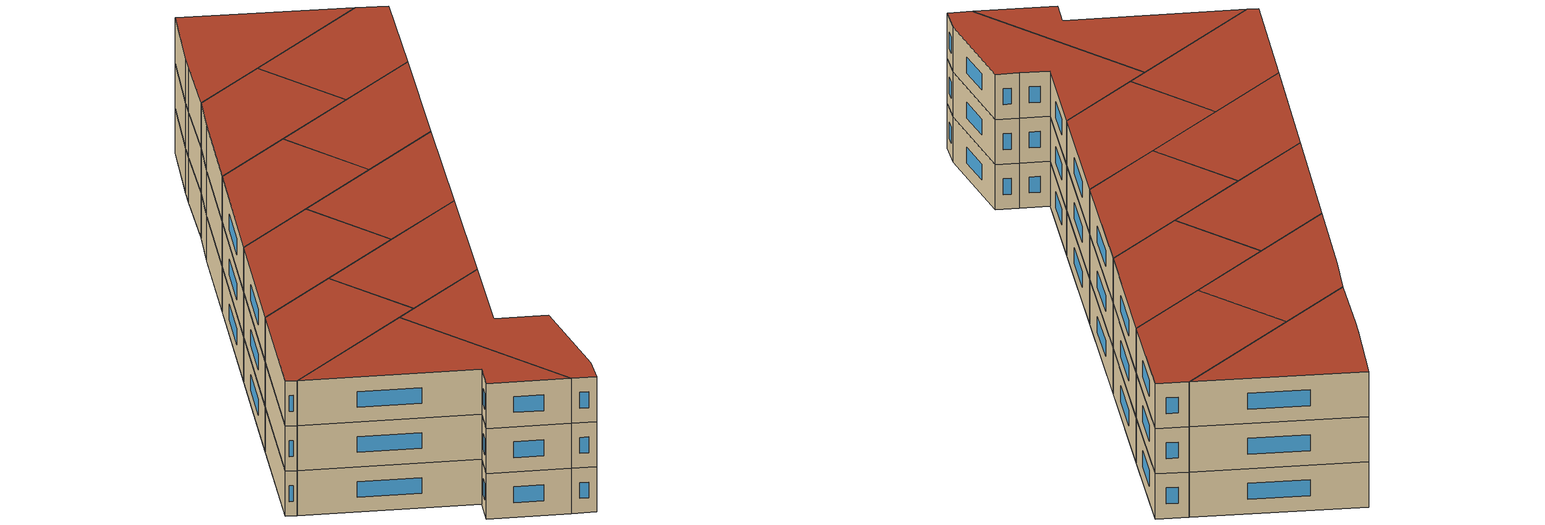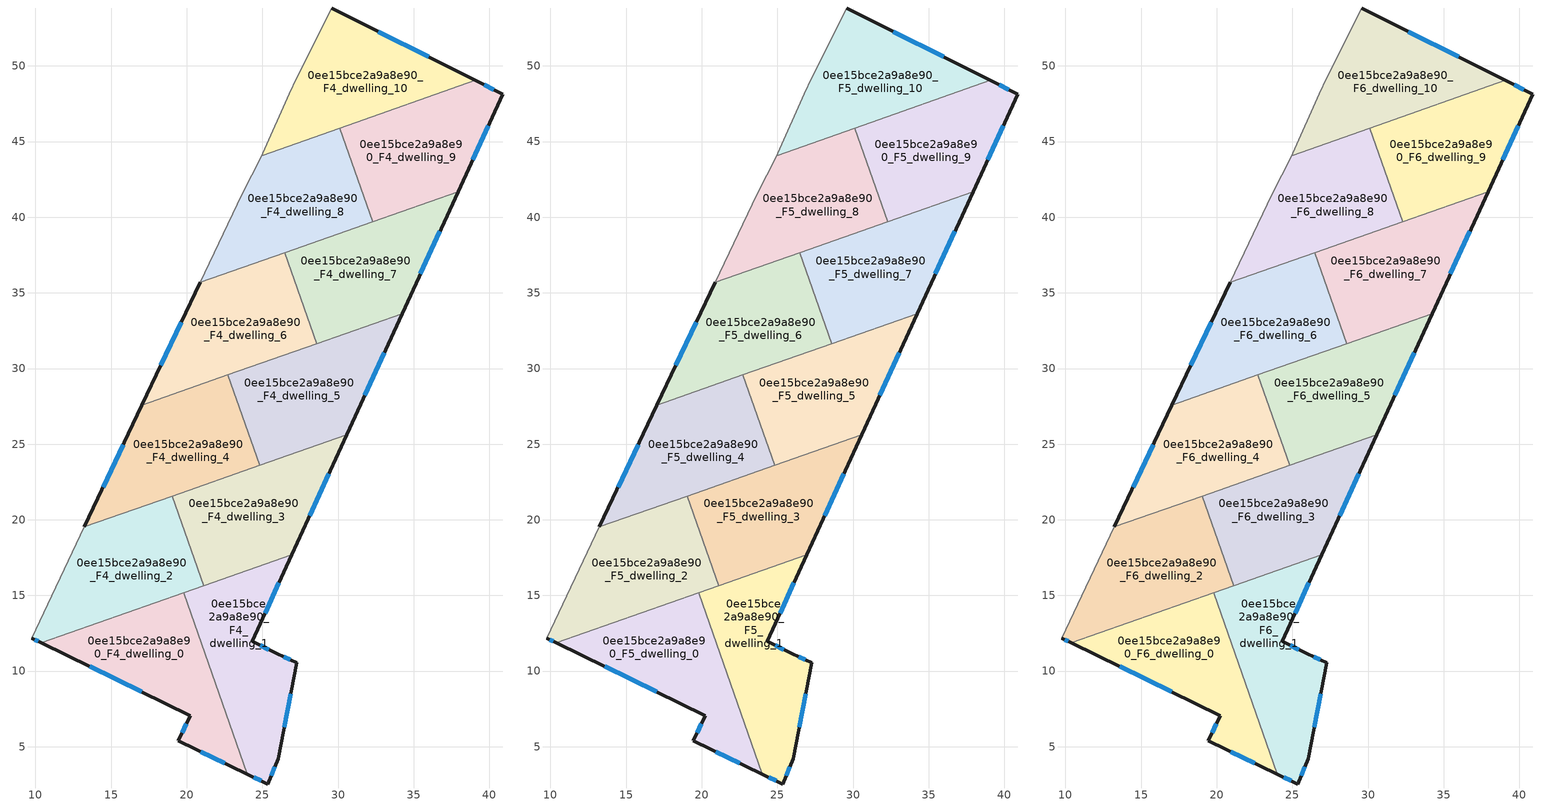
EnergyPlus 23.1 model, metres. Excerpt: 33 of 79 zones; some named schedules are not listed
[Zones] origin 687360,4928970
0ee15bce2a9a8e90_F4_dwelling_0
 floor to 0ee15bce2a9a8e90_F3_dwelling_0 (EU_floor_Construction): 19.79,15.17 24,3.19 19.43,5.39 20.22,7.06 10.4,11.87 z12
 wall outside (EU_wall_Construction): 10.4,11.87 20.22,7.06 19.43,5.39 24,3.19 z12:15
 wall to 0ee15bce2a9a8e90_F4_dwelling_1 (EU_wall_Construction): 24,3.19 19.79,15.17 z12:15
 wall to 0ee15bce2a9a8e90_F4_dwelling_2 (EU_wall_Construction): 19.79,15.17 10.4,11.87 z12:15
 window (EU_Window_Construction): 13.59,10.3 17.03,8.62 / 20.92,4.67 22.52,3.9 / 19.97,6.52 19.69,5.93 z12.98:14.02
0ee15bce2a9a8e90_F4_dwelling_1
 floor to 0ee15bce2a9a8e90_F3_dwelling_1 (EU_floor_Construction): 26.94,17.69 24.32,11.96 25.97,11.15 27.28,10.56 26.04,4.2 25.36,2.53 24,3.19 19.79,15.17 z12
 wall outside (EU_wall_Construction): 24,3.19 25.36,2.53 26.04,4.2 27.28,10.56 25.97,11.15 24.32,11.96 26.94,17.69 z12:15
 wall to 0ee15bce2a9a8e90_F4_dwelling_3 (EU_wall_Construction): 26.94,17.69 21.11,15.64 z12:15
 wall to 0ee15bce2a9a8e90_F4_dwelling_2 (EU_wall_Construction): 21.11,15.64 19.79,15.17 z12:15
 window (EU_Window_Construction): 25.58,3.08 25.82,3.66 / 24.44,2.98 24.92,2.75 / 25.17,13.82 26.09,15.82 / 25.43,11.42 24.86,11.7 / 26.85,10.75 26.4,10.96 / 26.44,6.27 26.88,8.49 z12.98:14.02
0ee15bce2a9a8e90_F4_dwelling_10
 floor to 0ee15bce2a9a8e90_F3_dwelling_10 (EU_floor_Construction): 39.08,49.05 24.95,44.08 25.02,44.22 26.78,48.15 27.28,49.22 29.57,53.83 z12
 wall outside (EU_wall_Construction): 39.08,49.05 29.57,53.83 z12:15
 wall adiabatic (EU_wall_Construction): 29.57,53.83 27.28,49.22 26.78,48.15 25.02,44.22 24.95,44.08 z12:15
 wall to 0ee15bce2a9a8e90_F4_dwelling_9 (EU_wall_Construction): 30.12,45.9 39.08,49.05 z12:15
 wall to 0ee15bce2a9a8e90_F4_dwelling_8 (EU_wall_Construction): 24.95,44.08 30.12,45.9 z12:15
 window (EU_Window_Construction): 35.99,50.6 32.67,52.28 z12.98:14.02
0ee15bce2a9a8e90_F4_dwelling_2
 floor to 0ee15bce2a9a8e90_F3_dwelling_2 (EU_floor_Construction): 19.03,21.57 21.11,15.64 10.4,11.87 9.75,12.18 13.23,19.53 z12
 wall outside (EU_wall_Construction): 9.75,12.18 10.4,11.87 z12:15
 wall adiabatic (EU_wall_Construction): 13.23,19.53 9.75,12.18 z12:15
 wall to 0ee15bce2a9a8e90_F4_dwelling_3 (EU_wall_Construction): 21.11,15.64 19.03,21.57 z12:15
 wall to 0ee15bce2a9a8e90_F4_dwelling_4 (EU_wall_Construction): 19.03,21.57 13.23,19.53 z12:15
 window (EU_Window_Construction): 9.96,12.08 10.19,11.97 z12.98:14.02
0ee15bce2a9a8e90_F4_dwelling_3
 floor to 0ee15bce2a9a8e90_F3_dwelling_3 (EU_floor_Construction): 30.58,25.63 26.94,17.69 21.11,15.64 19.03,21.57 z12
 wall outside (EU_wall_Construction): 26.94,17.69 30.58,25.63 z12:15
 wall to 0ee15bce2a9a8e90_F4_dwelling_5 (EU_wall_Construction): 30.58,25.63 24.82,23.61 z12:15
 wall to 0ee15bce2a9a8e90_F4_dwelling_4 (EU_wall_Construction): 24.82,23.61 19.03,21.57 z12:15
 window (EU_Window_Construction): 28.13,20.27 29.4,23.05 z12.98:14.02
0ee15bce2a9a8e90_F4_dwelling_4
 floor to 0ee15bce2a9a8e90_F3_dwelling_4 (EU_floor_Construction): 22.72,29.58 24.82,23.61 13.23,19.53 17.04,27.58 z12
 wall outside (EU_wall_Construction): 17.04,27.58 13.23,19.53 z12:15
 wall to 0ee15bce2a9a8e90_F4_dwelling_5 (EU_wall_Construction): 24.82,23.61 22.72,29.58 z12:15
 wall to 0ee15bce2a9a8e90_F4_dwelling_6 (EU_wall_Construction): 22.72,29.58 17.04,27.58 z12:15
 window (EU_Window_Construction): 15.8,24.96 14.47,22.15 z12.98:14.02
0ee15bce2a9a8e90_F4_dwelling_5
 floor to 0ee15bce2a9a8e90_F3_dwelling_5 (EU_floor_Construction): 34.24,33.63 30.58,25.63 24.82,23.61 22.72,29.58 z12
 wall outside (EU_wall_Construction): 30.58,25.63 34.24,33.63 z12:15
 wall to 0ee15bce2a9a8e90_F4_dwelling_7 (EU_wall_Construction): 34.24,33.63 28.58,31.64 z12:15
 wall to 0ee15bce2a9a8e90_F4_dwelling_6 (EU_wall_Construction): 28.58,31.64 22.72,29.58 z12:15
 window (EU_Window_Construction): 31.77,28.23 33.05,31.03 z12.98:14.02
0ee15bce2a9a8e90_F4_dwelling_6
 floor to 0ee15bce2a9a8e90_F3_dwelling_6 (EU_floor_Construction): 26.47,37.66 28.58,31.64 17.04,27.58 20.88,35.7 z12
 wall outside (EU_wall_Construction): 20.88,35.7 17.04,27.58 z12:15
 wall to 0ee15bce2a9a8e90_F4_dwelling_7 (EU_wall_Construction): 28.58,31.64 26.47,37.66 z12:15
 wall to 0ee15bce2a9a8e90_F4_dwelling_8 (EU_wall_Construction): 26.47,37.66 20.88,35.7 z12:15
 window (EU_Window_Construction): 19.63,33.06 18.29,30.22 z12.98:14.02
0ee15bce2a9a8e90_F4_dwelling_7
 floor to 0ee15bce2a9a8e90_F3_dwelling_7 (EU_floor_Construction): 37.94,41.69 34.24,33.63 28.58,31.64 26.47,37.66 z12
 wall outside (EU_wall_Construction): 34.24,33.63 37.94,41.69 z12:15
 wall to 0ee15bce2a9a8e90_F4_dwelling_9 (EU_wall_Construction): 37.94,41.69 32.29,39.71 z12:15
 wall to 0ee15bce2a9a8e90_F4_dwelling_8 (EU_wall_Construction): 32.29,39.71 26.47,37.66 z12:15
 window (EU_Window_Construction): 35.45,36.25 36.74,39.07 z12.98:14.02
0ee15bce2a9a8e90_F4_dwelling_8
 floor to 0ee15bce2a9a8e90_F3_dwelling_8 (EU_floor_Construction): 30.12,45.9 32.3,39.71 20.88,35.7 23.62,41.49 24.95,44.08 z12
 wall adiabatic (EU_wall_Construction): 24.95,44.08 23.62,41.49 20.88,35.7 z12:15
 wall to 0ee15bce2a9a8e90_F4_dwelling_9 (EU_wall_Construction): 32.3,39.71 30.12,45.9 z12:15
0ee15bce2a9a8e90_F4_dwelling_9
 floor to 0ee15bce2a9a8e90_F3_dwelling_9 (EU_floor_Construction): 40.89,48.14 37.94,41.69 32.3,39.71 30.12,45.9 39.08,49.05 z12
 wall outside (EU_wall_Construction): 37.94,41.69 40.89,48.14 39.08,49.05 z12:15
 window (EU_Window_Construction): 40.3,48.44 39.67,48.75 / 38.9,43.79 39.93,46.04 z12.98:14.02
0ee15bce2a9a8e90_F5_dwelling_0
 floor to 0ee15bce2a9a8e90_F4_dwelling_0 (EU_floor_Construction): 19.79,15.17 24,3.19 19.43,5.39 20.22,7.06 10.4,11.87 z15
 wall outside (EU_wall_Construction): 10.4,11.87 20.22,7.06 19.43,5.39 24,3.19 z15:18
 wall to 0ee15bce2a9a8e90_F5_dwelling_1 (EU_wall_Construction): 24,3.19 19.79,15.17 z15:18
 wall to 0ee15bce2a9a8e90_F5_dwelling_2 (EU_wall_Construction): 19.79,15.17 10.4,11.87 z15:18
 window (EU_Window_Construction): 13.59,10.3 17.03,8.62 / 20.92,4.67 22.52,3.9 / 19.97,6.52 19.69,5.93 z15.98:17.02
0ee15bce2a9a8e90_F5_dwelling_1
 floor to 0ee15bce2a9a8e90_F4_dwelling_1 (EU_floor_Construction): 26.94,17.69 24.32,11.96 25.97,11.15 27.28,10.56 26.04,4.2 25.36,2.53 24,3.19 19.79,15.17 z15
 wall outside (EU_wall_Construction): 24,3.19 25.36,2.53 26.04,4.2 27.28,10.56 25.97,11.15 24.32,11.96 26.94,17.69 z15:18
 wall to 0ee15bce2a9a8e90_F5_dwelling_3 (EU_wall_Construction): 26.94,17.69 21.11,15.64 z15:18
 wall to 0ee15bce2a9a8e90_F5_dwelling_2 (EU_wall_Construction): 21.11,15.64 19.79,15.17 z15:18
 window (EU_Window_Construction): 25.58,3.08 25.82,3.66 / 24.44,2.98 24.92,2.75 / 25.17,13.82 26.09,15.82 / 25.43,11.42 24.86,11.7 / 26.85,10.75 26.4,10.96 / 26.44,6.27 26.88,8.49 z15.98:17.02
0ee15bce2a9a8e90_F5_dwelling_10
 floor to 0ee15bce2a9a8e90_F4_dwelling_10 (EU_floor_Construction): 39.08,49.05 24.95,44.08 25.02,44.22 26.78,48.15 27.28,49.22 29.57,53.83 z15
 wall outside (EU_wall_Construction): 39.08,49.05 29.57,53.83 z15:18
 wall adiabatic (EU_wall_Construction): 29.57,53.83 27.28,49.22 26.78,48.15 25.02,44.22 24.95,44.08 z15:18
 wall to 0ee15bce2a9a8e90_F5_dwelling_9 (EU_wall_Construction): 30.12,45.9 39.08,49.05 z15:18
 wall to 0ee15bce2a9a8e90_F5_dwelling_8 (EU_wall_Construction): 24.95,44.08 30.12,45.9 z15:18
 window (EU_Window_Construction): 35.99,50.6 32.67,52.28 z15.98:17.02
0ee15bce2a9a8e90_F5_dwelling_2
 floor to 0ee15bce2a9a8e90_F4_dwelling_2 (EU_floor_Construction): 19.03,21.57 21.11,15.64 10.4,11.87 9.75,12.18 13.23,19.53 z15
 wall outside (EU_wall_Construction): 9.75,12.18 10.4,11.87 z15:18
 wall adiabatic (EU_wall_Construction): 13.23,19.53 9.75,12.18 z15:18
 wall to 0ee15bce2a9a8e90_F5_dwelling_3 (EU_wall_Construction): 21.11,15.64 19.03,21.57 z15:18
 wall to 0ee15bce2a9a8e90_F5_dwelling_4 (EU_wall_Construction): 19.03,21.57 13.23,19.53 z15:18
 window (EU_Window_Construction): 9.96,12.08 10.19,11.97 z15.98:17.02
0ee15bce2a9a8e90_F5_dwelling_3
 floor to 0ee15bce2a9a8e90_F4_dwelling_3 (EU_floor_Construction): 30.58,25.63 26.94,17.69 21.11,15.64 19.03,21.57 z15
 wall outside (EU_wall_Construction): 26.94,17.69 30.58,25.63 z15:18
 wall to 0ee15bce2a9a8e90_F5_dwelling_5 (EU_wall_Construction): 30.58,25.63 24.82,23.61 z15:18
 wall to 0ee15bce2a9a8e90_F5_dwelling_4 (EU_wall_Construction): 24.82,23.61 19.03,21.57 z15:18
 window (EU_Window_Construction): 28.13,20.27 29.4,23.05 z15.98:17.02
0ee15bce2a9a8e90_F5_dwelling_4
 floor to 0ee15bce2a9a8e90_F4_dwelling_4 (EU_floor_Construction): 22.72,29.58 24.82,23.61 13.23,19.53 17.04,27.58 z15
 wall outside (EU_wall_Construction): 17.04,27.58 13.23,19.53 z15:18
 wall to 0ee15bce2a9a8e90_F5_dwelling_5 (EU_wall_Construction): 24.82,23.61 22.72,29.58 z15:18
 wall to 0ee15bce2a9a8e90_F5_dwelling_6 (EU_wall_Construction): 22.72,29.58 17.04,27.58 z15:18
 window (EU_Window_Construction): 15.8,24.96 14.47,22.15 z15.98:17.02
0ee15bce2a9a8e90_F5_dwelling_5
 floor to 0ee15bce2a9a8e90_F4_dwelling_5 (EU_floor_Construction): 34.24,33.63 30.58,25.63 24.82,23.61 22.72,29.58 z15
 wall outside (EU_wall_Construction): 30.58,25.63 34.24,33.63 z15:18
 wall to 0ee15bce2a9a8e90_F5_dwelling_7 (EU_wall_Construction): 34.24,33.63 28.58,31.64 z15:18
 wall to 0ee15bce2a9a8e90_F5_dwelling_6 (EU_wall_Construction): 28.58,31.64 22.72,29.58 z15:18
 window (EU_Window_Construction): 31.77,28.23 33.05,31.03 z15.98:17.02
0ee15bce2a9a8e90_F5_dwelling_6
 floor to 0ee15bce2a9a8e90_F4_dwelling_6 (EU_floor_Construction): 26.47,37.66 28.58,31.64 17.04,27.58 20.88,35.7 z15
 wall outside (EU_wall_Construction): 20.88,35.7 17.04,27.58 z15:18
 wall to 0ee15bce2a9a8e90_F5_dwelling_7 (EU_wall_Construction): 28.58,31.64 26.47,37.66 z15:18
 wall to 0ee15bce2a9a8e90_F5_dwelling_8 (EU_wall_Construction): 26.47,37.66 20.88,35.7 z15:18
 window (EU_Window_Construction): 19.63,33.06 18.29,30.22 z15.98:17.02
0ee15bce2a9a8e90_F5_dwelling_7
 floor to 0ee15bce2a9a8e90_F4_dwelling_7 (EU_floor_Construction): 37.94,41.69 34.24,33.63 28.58,31.64 26.47,37.66 z15
 wall outside (EU_wall_Construction): 34.24,33.63 37.94,41.69 z15:18
 wall to 0ee15bce2a9a8e90_F5_dwelling_9 (EU_wall_Construction): 37.94,41.69 32.29,39.71 z15:18
 wall to 0ee15bce2a9a8e90_F5_dwelling_8 (EU_wall_Construction): 32.29,39.71 26.47,37.66 z15:18
 window (EU_Window_Construction): 35.45,36.25 36.74,39.07 z15.98:17.02
0ee15bce2a9a8e90_F5_dwelling_8
 floor to 0ee15bce2a9a8e90_F4_dwelling_8 (EU_floor_Construction): 30.12,45.9 32.3,39.71 20.88,35.7 23.62,41.49 24.95,44.08 z15
 wall adiabatic (EU_wall_Construction): 24.95,44.08 23.62,41.49 20.88,35.7 z15:18
 wall to 0ee15bce2a9a8e90_F5_dwelling_9 (EU_wall_Construction): 32.3,39.71 30.12,45.9 z15:18
0ee15bce2a9a8e90_F5_dwelling_9
 floor to 0ee15bce2a9a8e90_F4_dwelling_9 (EU_floor_Construction): 40.89,48.14 37.94,41.69 32.3,39.71 30.12,45.9 39.08,49.05 z15
 wall outside (EU_wall_Construction): 37.94,41.69 40.89,48.14 39.08,49.05 z15:18
 window (EU_Window_Construction): 40.3,48.44 39.67,48.75 / 38.9,43.79 39.93,46.04 z15.98:17.02
0ee15bce2a9a8e90_F6_dwelling_0
 floor to 0ee15bce2a9a8e90_F5_dwelling_0 (EU_floor_Construction): 19.79,15.17 24,3.19 19.43,5.39 20.22,7.06 10.4,11.87 z18
 wall outside (EU_wall_Construction): 10.4,11.87 20.22,7.06 19.43,5.39 24,3.19 z18:21
 wall to 0ee15bce2a9a8e90_F6_dwelling_1 (EU_wall_Construction): 24,3.19 19.79,15.17 z18:21
 wall to 0ee15bce2a9a8e90_F6_dwelling_2 (EU_wall_Construction): 19.79,15.17 10.4,11.87 z18:21
 window (EU_Window_Construction): 13.59,10.3 17.03,8.62 / 20.92,4.67 22.52,3.9 / 19.97,6.52 19.69,5.93 z18.98:20.02
 roof outside (EU_roof_Construction): 24,3.19 19.79,15.17 10.4,11.87 20.22,7.06 19.43,5.39 z21
0ee15bce2a9a8e90_F6_dwelling_1
 floor to 0ee15bce2a9a8e90_F5_dwelling_1 (EU_floor_Construction): 26.94,17.69 24.32,11.96 25.97,11.15 27.28,10.56 26.04,4.2 25.36,2.53 24,3.19 19.79,15.17 z18
 wall outside (EU_wall_Construction): 24,3.19 25.36,2.53 26.04,4.2 27.28,10.56 25.97,11.15 24.32,11.96 26.94,17.69 z18:21
 wall to 0ee15bce2a9a8e90_F6_dwelling_3 (EU_wall_Construction): 26.94,17.69 21.11,15.64 z18:21
 wall to 0ee15bce2a9a8e90_F6_dwelling_2 (EU_wall_Construction): 21.11,15.64 19.79,15.17 z18:21
 window (EU_Window_Construction): 25.58,3.08 25.82,3.66 / 24.44,2.98 24.92,2.75 / 25.17,13.82 26.09,15.82 / 25.43,11.42 24.86,11.7 / 26.85,10.75 26.4,10.96 / 26.44,6.27 26.88,8.49 z18.98:20.02
 roof outside (EU_roof_Construction): 25.36,2.53 26.04,4.2 27.28,10.56 25.97,11.15 24.32,11.96 26.94,17.69 19.79,15.17 24,3.19 z21
0ee15bce2a9a8e90_F6_dwelling_10
 floor to 0ee15bce2a9a8e90_F5_dwelling_10 (EU_floor_Construction): 39.08,49.05 24.95,44.08 25.02,44.22 26.78,48.15 27.28,49.22 29.57,53.83 z18
 wall outside (EU_wall_Construction): 39.08,49.05 29.57,53.83 z18:21
 wall adiabatic (EU_wall_Construction): 29.57,53.83 27.28,49.22 26.78,48.15 25.02,44.22 24.95,44.08 z18:21
 wall to 0ee15bce2a9a8e90_F6_dwelling_9 (EU_wall_Construction): 30.12,45.9 39.08,49.05 z18:21
 wall to 0ee15bce2a9a8e90_F6_dwelling_8 (EU_wall_Construction): 24.95,44.08 30.12,45.9 z18:21
 window (EU_Window_Construction): 35.99,50.6 32.67,52.28 z18.98:20.02
 roof outside (EU_roof_Construction): 39.08,49.05 29.57,53.83 27.28,49.22 26.78,48.15 25.02,44.22 24.95,44.08 z21
0ee15bce2a9a8e90_F6_dwelling_2
 floor to 0ee15bce2a9a8e90_F5_dwelling_2 (EU_floor_Construction): 19.03,21.57 21.11,15.64 10.4,11.87 9.75,12.18 13.23,19.53 z18
 wall outside (EU_wall_Construction): 9.75,12.18 10.4,11.87 z18:21
 wall adiabatic (EU_wall_Construction): 13.23,19.53 9.75,12.18 z18:21
 wall to 0ee15bce2a9a8e90_F6_dwelling_3 (EU_wall_Construction): 21.11,15.64 19.03,21.57 z18:21
 wall to 0ee15bce2a9a8e90_F6_dwelling_4 (EU_wall_Construction): 19.03,21.57 13.23,19.53 z18:21
 window (EU_Window_Construction): 9.96,12.08 10.19,11.97 z18.98:20.02
 roof outside (EU_roof_Construction): 21.11,15.64 19.03,21.57 13.23,19.53 9.75,12.18 10.4,11.87 z21
0ee15bce2a9a8e90_F6_dwelling_3
 floor to 0ee15bce2a9a8e90_F5_dwelling_3 (EU_floor_Construction): 30.58,25.63 26.94,17.69 21.11,15.64 19.03,21.57 z18
 wall outside (EU_wall_Construction): 26.94,17.69 30.58,25.63 z18:21
 wall to 0ee15bce2a9a8e90_F6_dwelling_5 (EU_wall_Construction): 30.58,25.63 24.82,23.61 z18:21
 wall to 0ee15bce2a9a8e90_F6_dwelling_4 (EU_wall_Construction): 24.82,23.61 19.03,21.57 z18:21
 window (EU_Window_Construction): 28.13,20.27 29.4,23.05 z18.98:20.02
 roof outside (EU_roof_Construction): 26.94,17.69 30.58,25.63 19.03,21.57 21.11,15.64 z21
0ee15bce2a9a8e90_F6_dwelling_4
 floor to 0ee15bce2a9a8e90_F5_dwelling_4 (EU_floor_Construction): 22.72,29.58 24.82,23.61 13.23,19.53 17.04,27.58 z18
 wall outside (EU_wall_Construction): 17.04,27.58 13.23,19.53 z18:21
 wall to 0ee15bce2a9a8e90_F6_dwelling_5 (EU_wall_Construction): 24.82,23.61 22.72,29.58 z18:21
 wall to 0ee15bce2a9a8e90_F6_dwelling_6 (EU_wall_Construction): 22.72,29.58 17.04,27.58 z18:21
 window (EU_Window_Construction): 15.8,24.96 14.47,22.15 z18.98:20.02
 roof outside (EU_roof_Construction): 24.82,23.61 22.72,29.58 17.04,27.58 13.23,19.53 z21
0ee15bce2a9a8e90_F6_dwelling_5
 floor to 0ee15bce2a9a8e90_F5_dwelling_5 (EU_floor_Construction): 34.24,33.63 30.58,25.63 24.82,23.61 22.72,29.58 z18
 wall outside (EU_wall_Construction): 30.58,25.63 34.24,33.63 z18:21
 wall to 0ee15bce2a9a8e90_F6_dwelling_7 (EU_wall_Construction): 34.24,33.63 28.58,31.64 z18:21
 wall to 0ee15bce2a9a8e90_F6_dwelling_6 (EU_wall_Construction): 28.58,31.64 22.72,29.58 z18:21
 window (EU_Window_Construction): 31.77,28.23 33.05,31.03 z18.98:20.02
 roof outside (EU_roof_Construction): 30.58,25.63 34.24,33.63 22.72,29.58 24.82,23.61 z21
0ee15bce2a9a8e90_F6_dwelling_6
 floor to 0ee15bce2a9a8e90_F5_dwelling_6 (EU_floor_Construction): 26.47,37.66 28.58,31.64 17.04,27.58 20.88,35.7 z18
 wall outside (EU_wall_Construction): 20.88,35.7 17.04,27.58 z18:21
 wall to 0ee15bce2a9a8e90_F6_dwelling_7 (EU_wall_Construction): 28.58,31.64 26.47,37.66 z18:21
 wall to 0ee15bce2a9a8e90_F6_dwelling_8 (EU_wall_Construction): 26.47,37.66 20.88,35.7 z18:21
 window (EU_Window_Construction): 19.63,33.06 18.29,30.22 z18.98:20.02
 roof outside (EU_roof_Construction): 28.58,31.64 26.47,37.66 20.88,35.7 17.04,27.58 z21
0ee15bce2a9a8e90_F6_dwelling_7
 floor to 0ee15bce2a9a8e90_F5_dwelling_7 (EU_floor_Construction): 37.94,41.69 34.24,33.63 28.58,31.64 26.47,37.66 z18
 wall outside (EU_wall_Construction): 34.24,33.63 37.94,41.69 z18:21
 wall to 0ee15bce2a9a8e90_F6_dwelling_9 (EU_wall_Construction): 37.94,41.69 32.29,39.71 z18:21
 wall to 0ee15bce2a9a8e90_F6_dwelling_8 (EU_wall_Construction): 32.29,39.71 26.47,37.66 z18:21
 window (EU_Window_Construction): 35.45,36.25 36.74,39.07 z18.98:20.02
 roof outside (EU_roof_Construction): 34.24,33.63 37.94,41.69 26.47,37.66 28.58,31.64 z21
0ee15bce2a9a8e90_F6_dwelling_8
 floor to 0ee15bce2a9a8e90_F5_dwelling_8 (EU_floor_Construction): 30.12,45.9 32.3,39.71 20.88,35.7 23.62,41.49 24.95,44.08 z18
 wall adiabatic (EU_wall_Construction): 24.95,44.08 23.62,41.49 20.88,35.7 z18:21
 wall to 0ee15bce2a9a8e90_F6_dwelling_9 (EU_wall_Construction): 32.3,39.71 30.12,45.9 z18:21
 roof outside (EU_roof_Construction): 32.3,39.71 30.12,45.9 24.95,44.08 23.62,41.49 20.88,35.7 z21
0ee15bce2a9a8e90_F6_dwelling_9
 floor to 0ee15bce2a9a8e90_F5_dwelling_9 (EU_floor_Construction): 40.89,48.14 37.94,41.69 32.3,39.71 30.12,45.9 39.08,49.05 z18
 wall outside (EU_wall_Construction): 37.94,41.69 40.89,48.14 39.08,49.05 z18:21
 window (EU_Window_Construction): 40.3,48.44 39.67,48.75 / 38.9,43.79 39.93,46.04 z18.98:20.02
 roof outside (EU_roof_Construction): 37.94,41.69 40.89,48.14 39.08,49.05 30.12,45.9 32.3,39.71 z21
[Building]
EU S2 Campaign: North Axis=0; Terrain=City; Solar Distribution=FullExterior
[Site:Location]
Bologna: Latitude=44.5; Longitude=11.25; Time Zone=1; Elevation=37
[SizingPeriod:WeatherFileDays]
AnnualSizingPeriod: Begin Month=1; Begin Day of Month=1; End Month=12; End Day of Month=31; Day of Week for Start Day=Monday; Use Weather File Daylight Saving Period=No; Use Weather File Rain and Snow Indicators=No
[MATERIAL]
EU_InternalMass_Material: Roughness=MediumRough; Thickness=0.1; Conductivity=1; Density=1800; Specific Heat=900; Thermal Absorptance=0.9; Solar Absorptance=0.7; Visible Absorptance=0.7
[MATERIAL:NOMASS] Roughness=MediumRough; Thermal Absorptance=0.9; Solar Absorptance=0.7; Visible Absorptance=0.7
Name | Thermal Resistance
EU_wall_NoMass | 0.905828
EU_roof_NoMass | 0.37593
EU_floor_NoMass | 0.67114
[WINDOWMATERIAL:SIMPLEGLAZINGSYSTEM]
EU_Window_SimpleGlazing: UFactor=4.52486; Solar Heat Gain Coefficient=0.85; Visible Transmittance=0.85
[CONSTRUCTION]
EU_wall_Construction: EU_wall_NoMass
EU_roof_Construction: EU_roof_NoMass
EU_floor_Construction: EU_floor_NoMass
EU_Window_Construction: EU_Window_SimpleGlazing
EU_InternalMass_Construction: EU_InternalMass_Material
[ZONE] Type=1; Multiplier=1; Ceiling Height=autocalculate; Floor Area=autocalculate; Part of Total Floor Area=Yes
Name | Volume
0ee15bce2a9a8e90_F4_dwelling_0; 0ee15bce2a9a8e90_F5_dwelling_0; 0ee15bce2a9a8e90_F6_dwelling_0 | 173.888
0ee15bce2a9a8e90_F4_dwelling_1; 0ee15bce2a9a8e90_F5_dwelling_1; 0ee15bce2a9a8e90_F6_dwelling_1; 0ee15bce2a9a8e90_F4_dwelling_8; 0ee15bce2a9a8e90_F5_dwelling_8; 0ee15bce2a9a8e90_F6_dwelling_8 | 173.873
0ee15bce2a9a8e90_F4_dwelling_10; 0ee15bce2a9a8e90_F5_dwelling_10; 0ee15bce2a9a8e90_F6_dwelling_10; 0ee15bce2a9a8e90_F4_dwelling_9; 0ee15bce2a9a8e90_F5_dwelling_9; 0ee15bce2a9a8e90_F6_dwelling_9 | 173.881
0ee15bce2a9a8e90_F4_dwelling_2; 0ee15bce2a9a8e90_F5_dwelling_2; 0ee15bce2a9a8e90_F6_dwelling_2 | 173.87
0ee15bce2a9a8e90_F4_dwelling_3; 0ee15bce2a9a8e90_F5_dwelling_3; 0ee15bce2a9a8e90_F6_dwelling_3 | 173.883
0ee15bce2a9a8e90_F4_dwelling_4; 0ee15bce2a9a8e90_F5_dwelling_4; 0ee15bce2a9a8e90_F6_dwelling_4 | 173.861
0ee15bce2a9a8e90_F4_dwelling_5; 0ee15bce2a9a8e90_F5_dwelling_5; 0ee15bce2a9a8e90_F6_dwelling_5 | 173.886
0ee15bce2a9a8e90_F4_dwelling_6; 0ee15bce2a9a8e90_F5_dwelling_6; 0ee15bce2a9a8e90_F6_dwelling_6 | 173.889
0ee15bce2a9a8e90_F4_dwelling_7; 0ee15bce2a9a8e90_F5_dwelling_7; 0ee15bce2a9a8e90_F6_dwelling_7 | 173.877
[INTERNALMASS] Construction=EU_InternalMass_Construction
Name | Zone or ZoneList | Surface Area
0ee15bce2a9a8e90_F4_dwelling_0_EU_InternalMass | 0ee15bce2a9a8e90_F4_dwelling_0 | 57.9647
0ee15bce2a9a8e90_F4_dwelling_1_EU_InternalMass | 0ee15bce2a9a8e90_F4_dwelling_1 | 57.9564
0ee15bce2a9a8e90_F4_dwelling_2_EU_InternalMass | 0ee15bce2a9a8e90_F4_dwelling_2 | 57.9582
0ee15bce2a9a8e90_F4_dwelling_3_EU_InternalMass | 0ee15bce2a9a8e90_F4_dwelling_3 | 57.9602
0ee15bce2a9a8e90_F4_dwelling_4_EU_InternalMass | 0ee15bce2a9a8e90_F4_dwelling_4 | 57.9534
0ee15bce2a9a8e90_F4_dwelling_5_EU_InternalMass | 0ee15bce2a9a8e90_F4_dwelling_5 | 57.9611
0ee15bce2a9a8e90_F4_dwelling_6_EU_InternalMass | 0ee15bce2a9a8e90_F4_dwelling_6 | 57.9649
0ee15bce2a9a8e90_F4_dwelling_7_EU_InternalMass | 0ee15bce2a9a8e90_F4_dwelling_7 | 57.9585
0ee15bce2a9a8e90_F4_dwelling_8_EU_InternalMass | 0ee15bce2a9a8e90_F4_dwelling_8 | 57.9569
0ee15bce2a9a8e90_F4_dwelling_9_EU_InternalMass | 0ee15bce2a9a8e90_F4_dwelling_9 | 57.96
0ee15bce2a9a8e90_F4_dwelling_10_EU_InternalMass | 0ee15bce2a9a8e90_F4_dwelling_10 | 57.9607
0ee15bce2a9a8e90_F5_dwelling_0_EU_InternalMass | 0ee15bce2a9a8e90_F5_dwelling_0 | 57.9647
0ee15bce2a9a8e90_F5_dwelling_1_EU_InternalMass | 0ee15bce2a9a8e90_F5_dwelling_1 | 57.9564
0ee15bce2a9a8e90_F5_dwelling_2_EU_InternalMass | 0ee15bce2a9a8e90_F5_dwelling_2 | 57.9582
0ee15bce2a9a8e90_F5_dwelling_3_EU_InternalMass | 0ee15bce2a9a8e90_F5_dwelling_3 | 57.9602
0ee15bce2a9a8e90_F5_dwelling_4_EU_InternalMass | 0ee15bce2a9a8e90_F5_dwelling_4 | 57.9534
0ee15bce2a9a8e90_F5_dwelling_5_EU_InternalMass | 0ee15bce2a9a8e90_F5_dwelling_5 | 57.9611
0ee15bce2a9a8e90_F5_dwelling_6_EU_InternalMass | 0ee15bce2a9a8e90_F5_dwelling_6 | 57.9649
0ee15bce2a9a8e90_F5_dwelling_7_EU_InternalMass | 0ee15bce2a9a8e90_F5_dwelling_7 | 57.9585
0ee15bce2a9a8e90_F5_dwelling_8_EU_InternalMass | 0ee15bce2a9a8e90_F5_dwelling_8 | 57.9569
0ee15bce2a9a8e90_F5_dwelling_9_EU_InternalMass | 0ee15bce2a9a8e90_F5_dwelling_9 | 57.96
0ee15bce2a9a8e90_F5_dwelling_10_EU_InternalMass | 0ee15bce2a9a8e90_F5_dwelling_10 | 57.9607
0ee15bce2a9a8e90_F6_dwelling_0_EU_InternalMass | 0ee15bce2a9a8e90_F6_dwelling_0 | 57.9647
0ee15bce2a9a8e90_F6_dwelling_1_EU_InternalMass | 0ee15bce2a9a8e90_F6_dwelling_1 | 57.9564
0ee15bce2a9a8e90_F6_dwelling_2_EU_InternalMass | 0ee15bce2a9a8e90_F6_dwelling_2 | 57.9582
0ee15bce2a9a8e90_F6_dwelling_3_EU_InternalMass | 0ee15bce2a9a8e90_F6_dwelling_3 | 57.9602
0ee15bce2a9a8e90_F6_dwelling_4_EU_InternalMass | 0ee15bce2a9a8e90_F6_dwelling_4 | 57.9534
0ee15bce2a9a8e90_F6_dwelling_5_EU_InternalMass | 0ee15bce2a9a8e90_F6_dwelling_5 | 57.9611
0ee15bce2a9a8e90_F6_dwelling_6_EU_InternalMass | 0ee15bce2a9a8e90_F6_dwelling_6 | 57.9649
0ee15bce2a9a8e90_F6_dwelling_7_EU_InternalMass | 0ee15bce2a9a8e90_F6_dwelling_7 | 57.9585
0ee15bce2a9a8e90_F6_dwelling_8_EU_InternalMass | 0ee15bce2a9a8e90_F6_dwelling_8 | 57.9569
0ee15bce2a9a8e90_F6_dwelling_9_EU_InternalMass | 0ee15bce2a9a8e90_F6_dwelling_9 | 57.96
0ee15bce2a9a8e90_F6_dwelling_10_EU_InternalMass | 0ee15bce2a9a8e90_F6_dwelling_10 | 57.9607
[OTHEREQUIPMENT] Fuel Type=Electricity; Design Level Calculation Method=Watts/Area; Power per Zone Floor Area=1; Fraction Latent=0; Fraction Radiant=0; Fraction Lost=0; Carbon Dioxide Generation Rate=0; EndUse Subcategory=EU_Step8_InternalGains
Name | Zone or ZoneList or Space or SpaceList | Schedule
EU_Step8_InternalGain_0ee15bce2a9a8e90_F4_dwelling_0_f000 | 0ee15bce2a9a8e90_F4_dwelling_0 | EU_Step8_GainSchedule_0ee15bce2a9a8e90_F4_dwelling_0_f000
EU_Step8_InternalGain_0ee15bce2a9a8e90_F4_dwelling_1_f000 | 0ee15bce2a9a8e90_F4_dwelling_1 | EU_Step8_GainSchedule_0ee15bce2a9a8e90_F4_dwelling_1_f000
EU_Step8_InternalGain_0ee15bce2a9a8e90_F4_dwelling_2_f000 | 0ee15bce2a9a8e90_F4_dwelling_2 | EU_Step8_GainSchedule_0ee15bce2a9a8e90_F4_dwelling_2_f000
EU_Step8_InternalGain_0ee15bce2a9a8e90_F4_dwelling_3_f000 | 0ee15bce2a9a8e90_F4_dwelling_3 | EU_Step8_GainSchedule_0ee15bce2a9a8e90_F4_dwelling_3_f000
EU_Step8_InternalGain_0ee15bce2a9a8e90_F4_dwelling_4_f000 | 0ee15bce2a9a8e90_F4_dwelling_4 | EU_Step8_GainSchedule_0ee15bce2a9a8e90_F4_dwelling_4_f000
EU_Step8_InternalGain_0ee15bce2a9a8e90_F4_dwelling_5_f000 | 0ee15bce2a9a8e90_F4_dwelling_5 | EU_Step8_GainSchedule_0ee15bce2a9a8e90_F4_dwelling_5_f000
EU_Step8_InternalGain_0ee15bce2a9a8e90_F4_dwelling_6_f000 | 0ee15bce2a9a8e90_F4_dwelling_6 | EU_Step8_GainSchedule_0ee15bce2a9a8e90_F4_dwelling_6_f000
EU_Step8_InternalGain_0ee15bce2a9a8e90_F4_dwelling_7_f000 | 0ee15bce2a9a8e90_F4_dwelling_7 | EU_Step8_GainSchedule_0ee15bce2a9a8e90_F4_dwelling_7_f000
EU_Step8_InternalGain_0ee15bce2a9a8e90_F4_dwelling_8_f000 | 0ee15bce2a9a8e90_F4_dwelling_8 | EU_Step8_GainSchedule_0ee15bce2a9a8e90_F4_dwelling_8_f000
EU_Step8_InternalGain_0ee15bce2a9a8e90_F4_dwelling_9_f000 | 0ee15bce2a9a8e90_F4_dwelling_9 | EU_Step8_GainSchedule_0ee15bce2a9a8e90_F4_dwelling_9_f000
EU_Step8_InternalGain_0ee15bce2a9a8e90_F4_dwelling_10_f000 | 0ee15bce2a9a8e90_F4_dwelling_10 | EU_Step8_GainSchedule_0ee15bce2a9a8e90_F4_dwelling_10_f000
EU_Step8_InternalGain_0ee15bce2a9a8e90_F5_dwelling_0_f000 | 0ee15bce2a9a8e90_F5_dwelling_0 | EU_Step8_GainSchedule_0ee15bce2a9a8e90_F5_dwelling_0_f000
EU_Step8_InternalGain_0ee15bce2a9a8e90_F5_dwelling_1_f000 | 0ee15bce2a9a8e90_F5_dwelling_1 | EU_Step8_GainSchedule_0ee15bce2a9a8e90_F5_dwelling_1_f000
EU_Step8_InternalGain_0ee15bce2a9a8e90_F5_dwelling_2_f000 | 0ee15bce2a9a8e90_F5_dwelling_2 | EU_Step8_GainSchedule_0ee15bce2a9a8e90_F5_dwelling_2_f000
EU_Step8_InternalGain_0ee15bce2a9a8e90_F5_dwelling_3_f000 | 0ee15bce2a9a8e90_F5_dwelling_3 | EU_Step8_GainSchedule_0ee15bce2a9a8e90_F5_dwelling_3_f000
EU_Step8_InternalGain_0ee15bce2a9a8e90_F5_dwelling_4_f000 | 0ee15bce2a9a8e90_F5_dwelling_4 | EU_Step8_GainSchedule_0ee15bce2a9a8e90_F5_dwelling_4_f000
EU_Step8_InternalGain_0ee15bce2a9a8e90_F5_dwelling_5_f000 | 0ee15bce2a9a8e90_F5_dwelling_5 | EU_Step8_GainSchedule_0ee15bce2a9a8e90_F5_dwelling_5_f000
EU_Step8_InternalGain_0ee15bce2a9a8e90_F5_dwelling_6_f000 | 0ee15bce2a9a8e90_F5_dwelling_6 | EU_Step8_GainSchedule_0ee15bce2a9a8e90_F5_dwelling_6_f000
EU_Step8_InternalGain_0ee15bce2a9a8e90_F5_dwelling_7_f000 | 0ee15bce2a9a8e90_F5_dwelling_7 | EU_Step8_GainSchedule_0ee15bce2a9a8e90_F5_dwelling_7_f000
EU_Step8_InternalGain_0ee15bce2a9a8e90_F5_dwelling_8_f000 | 0ee15bce2a9a8e90_F5_dwelling_8 | EU_Step8_GainSchedule_0ee15bce2a9a8e90_F5_dwelling_8_f000
EU_Step8_InternalGain_0ee15bce2a9a8e90_F5_dwelling_9_f000 | 0ee15bce2a9a8e90_F5_dwelling_9 | EU_Step8_GainSchedule_0ee15bce2a9a8e90_F5_dwelling_9_f000
EU_Step8_InternalGain_0ee15bce2a9a8e90_F5_dwelling_10_f000 | 0ee15bce2a9a8e90_F5_dwelling_10 | EU_Step8_GainSchedule_0ee15bce2a9a8e90_F5_dwelling_10_f000
EU_Step8_InternalGain_0ee15bce2a9a8e90_F6_dwelling_0_f000 | 0ee15bce2a9a8e90_F6_dwelling_0 | EU_Step8_GainSchedule_0ee15bce2a9a8e90_F6_dwelling_0_f000
EU_Step8_InternalGain_0ee15bce2a9a8e90_F6_dwelling_1_f000 | 0ee15bce2a9a8e90_F6_dwelling_1 | EU_Step8_GainSchedule_0ee15bce2a9a8e90_F6_dwelling_1_f000
EU_Step8_InternalGain_0ee15bce2a9a8e90_F6_dwelling_2_f000 | 0ee15bce2a9a8e90_F6_dwelling_2 | EU_Step8_GainSchedule_0ee15bce2a9a8e90_F6_dwelling_2_f000
EU_Step8_InternalGain_0ee15bce2a9a8e90_F6_dwelling_3_f000 | 0ee15bce2a9a8e90_F6_dwelling_3 | EU_Step8_GainSchedule_0ee15bce2a9a8e90_F6_dwelling_3_f000
EU_Step8_InternalGain_0ee15bce2a9a8e90_F6_dwelling_4_f000 | 0ee15bce2a9a8e90_F6_dwelling_4 | EU_Step8_GainSchedule_0ee15bce2a9a8e90_F6_dwelling_4_f000
EU_Step8_InternalGain_0ee15bce2a9a8e90_F6_dwelling_5_f000 | 0ee15bce2a9a8e90_F6_dwelling_5 | EU_Step8_GainSchedule_0ee15bce2a9a8e90_F6_dwelling_5_f000
EU_Step8_InternalGain_0ee15bce2a9a8e90_F6_dwelling_6_f000 | 0ee15bce2a9a8e90_F6_dwelling_6 | EU_Step8_GainSchedule_0ee15bce2a9a8e90_F6_dwelling_6_f000
EU_Step8_InternalGain_0ee15bce2a9a8e90_F6_dwelling_7_f000 | 0ee15bce2a9a8e90_F6_dwelling_7 | EU_Step8_GainSchedule_0ee15bce2a9a8e90_F6_dwelling_7_f000
EU_Step8_InternalGain_0ee15bce2a9a8e90_F6_dwelling_8_f000 | 0ee15bce2a9a8e90_F6_dwelling_8 | EU_Step8_GainSchedule_0ee15bce2a9a8e90_F6_dwelling_8_f000
EU_Step8_InternalGain_0ee15bce2a9a8e90_F6_dwelling_9_f000 | 0ee15bce2a9a8e90_F6_dwelling_9 | EU_Step8_GainSchedule_0ee15bce2a9a8e90_F6_dwelling_9_f000
EU_Step8_InternalGain_0ee15bce2a9a8e90_F6_dwelling_10_f000 | 0ee15bce2a9a8e90_F6_dwelling_10 | EU_Step8_GainSchedule_0ee15bce2a9a8e90_F6_dwelling_10_f000
[ZONEVENTILATION:DESIGNFLOWRATE] Schedule=EU_AlwaysOn; Design Flow Rate Calculation Method=AirChanges/Hour; Air Changes per Hour=0.73129; Ventilation Type=Natural; Fan Pressure Rise=0; Fan Total Efficiency=1; Constant Term Coefficient=1; Temperature Term Coefficient=0; Velocity Term Coefficient=0; Velocity Squared Term Coefficient=0; Minimum Indoor Temperature=-100; Maximum Indoor Temperature=100; Delta Temperature=-100; Minimum Outdoor Temperature=-100; Maximum Outdoor Temperature=100; Maximum Wind Speed=40
Name | Zone or ZoneList or Space or SpaceList
EU_ConstantAir_0ee15bce2a9a8e90_F4_dwelling_0 | 0ee15bce2a9a8e90_F4_dwelling_0
EU_ConstantAir_0ee15bce2a9a8e90_F4_dwelling_1 | 0ee15bce2a9a8e90_F4_dwelling_1
EU_ConstantAir_0ee15bce2a9a8e90_F4_dwelling_2 | 0ee15bce2a9a8e90_F4_dwelling_2
EU_ConstantAir_0ee15bce2a9a8e90_F4_dwelling_3 | 0ee15bce2a9a8e90_F4_dwelling_3
EU_ConstantAir_0ee15bce2a9a8e90_F4_dwelling_4 | 0ee15bce2a9a8e90_F4_dwelling_4
EU_ConstantAir_0ee15bce2a9a8e90_F4_dwelling_5 | 0ee15bce2a9a8e90_F4_dwelling_5
EU_ConstantAir_0ee15bce2a9a8e90_F4_dwelling_6 | 0ee15bce2a9a8e90_F4_dwelling_6
EU_ConstantAir_0ee15bce2a9a8e90_F4_dwelling_7 | 0ee15bce2a9a8e90_F4_dwelling_7
EU_ConstantAir_0ee15bce2a9a8e90_F4_dwelling_8 | 0ee15bce2a9a8e90_F4_dwelling_8
EU_ConstantAir_0ee15bce2a9a8e90_F4_dwelling_9 | 0ee15bce2a9a8e90_F4_dwelling_9
EU_ConstantAir_0ee15bce2a9a8e90_F4_dwelling_10 | 0ee15bce2a9a8e90_F4_dwelling_10
EU_ConstantAir_0ee15bce2a9a8e90_F5_dwelling_0 | 0ee15bce2a9a8e90_F5_dwelling_0
EU_ConstantAir_0ee15bce2a9a8e90_F5_dwelling_1 | 0ee15bce2a9a8e90_F5_dwelling_1
EU_ConstantAir_0ee15bce2a9a8e90_F5_dwelling_2 | 0ee15bce2a9a8e90_F5_dwelling_2
EU_ConstantAir_0ee15bce2a9a8e90_F5_dwelling_3 | 0ee15bce2a9a8e90_F5_dwelling_3
EU_ConstantAir_0ee15bce2a9a8e90_F5_dwelling_4 | 0ee15bce2a9a8e90_F5_dwelling_4
EU_ConstantAir_0ee15bce2a9a8e90_F5_dwelling_5 | 0ee15bce2a9a8e90_F5_dwelling_5
EU_ConstantAir_0ee15bce2a9a8e90_F5_dwelling_6 | 0ee15bce2a9a8e90_F5_dwelling_6
EU_ConstantAir_0ee15bce2a9a8e90_F5_dwelling_7 | 0ee15bce2a9a8e90_F5_dwelling_7
EU_ConstantAir_0ee15bce2a9a8e90_F5_dwelling_8 | 0ee15bce2a9a8e90_F5_dwelling_8
EU_ConstantAir_0ee15bce2a9a8e90_F5_dwelling_9 | 0ee15bce2a9a8e90_F5_dwelling_9
EU_ConstantAir_0ee15bce2a9a8e90_F5_dwelling_10 | 0ee15bce2a9a8e90_F5_dwelling_10
EU_ConstantAir_0ee15bce2a9a8e90_F6_dwelling_0 | 0ee15bce2a9a8e90_F6_dwelling_0
EU_ConstantAir_0ee15bce2a9a8e90_F6_dwelling_1 | 0ee15bce2a9a8e90_F6_dwelling_1
EU_ConstantAir_0ee15bce2a9a8e90_F6_dwelling_2 | 0ee15bce2a9a8e90_F6_dwelling_2
EU_ConstantAir_0ee15bce2a9a8e90_F6_dwelling_3 | 0ee15bce2a9a8e90_F6_dwelling_3
EU_ConstantAir_0ee15bce2a9a8e90_F6_dwelling_4 | 0ee15bce2a9a8e90_F6_dwelling_4
EU_ConstantAir_0ee15bce2a9a8e90_F6_dwelling_5 | 0ee15bce2a9a8e90_F6_dwelling_5
EU_ConstantAir_0ee15bce2a9a8e90_F6_dwelling_6 | 0ee15bce2a9a8e90_F6_dwelling_6
EU_ConstantAir_0ee15bce2a9a8e90_F6_dwelling_7 | 0ee15bce2a9a8e90_F6_dwelling_7
EU_ConstantAir_0ee15bce2a9a8e90_F6_dwelling_8 | 0ee15bce2a9a8e90_F6_dwelling_8
EU_ConstantAir_0ee15bce2a9a8e90_F6_dwelling_9 | 0ee15bce2a9a8e90_F6_dwelling_9
EU_ConstantAir_0ee15bce2a9a8e90_F6_dwelling_10 | 0ee15bce2a9a8e90_F6_dwelling_10
[HVACTEMPLATE:ZONE:IDEALLOADSAIRSYSTEM] System Availability Schedule=EU_AlwaysOn; Maximum Heating Supply Air Temperature=50; Minimum Cooling Supply Air Temperature=13; Maximum Heating Supply Air Humidity Ratio=0.0156; Minimum Cooling Supply Air Humidity Ratio=0.0077; Heating Limit=NoLimit; Cooling Limit=NoLimit; Heating Availability Schedule=EU_AlwaysOn; Cooling Availability Schedule=EU_CoolingOff; Dehumidification Control Type=ConstantSensibleHeatRatio; Cooling Sensible Heat Ratio=0.7; Dehumidification Setpoint=60; Humidification Control Type=None; Humidification Setpoint=30; Outdoor Air Method=None; Outdoor Air Flow Rate per Person=0.00944; Outdoor Air Flow Rate per Zone Floor Area=0; Outdoor Air Flow Rate per Zone=0; Demand Controlled Ventilation Type=None; Outdoor Air Economizer Type=NoEconomizer; Heat Recovery Type=None; Sensible Heat Recovery Effectiveness=0.7; Latent Heat Recovery Effectiveness=0.65
Name | Template Thermostat
0ee15bce2a9a8e90_F4_dwelling_0 | EU_HeatOnly_0ee15bce2a9a8e90_F4_dwelling_0
0ee15bce2a9a8e90_F4_dwelling_1 | EU_HeatOnly_0ee15bce2a9a8e90_F4_dwelling_1
0ee15bce2a9a8e90_F4_dwelling_2 | EU_HeatOnly_0ee15bce2a9a8e90_F4_dwelling_2
0ee15bce2a9a8e90_F4_dwelling_3 | EU_HeatOnly_0ee15bce2a9a8e90_F4_dwelling_3
0ee15bce2a9a8e90_F4_dwelling_4 | EU_HeatOnly_0ee15bce2a9a8e90_F4_dwelling_4
0ee15bce2a9a8e90_F4_dwelling_5 | EU_HeatOnly_0ee15bce2a9a8e90_F4_dwelling_5
0ee15bce2a9a8e90_F4_dwelling_6 | EU_HeatOnly_0ee15bce2a9a8e90_F4_dwelling_6
0ee15bce2a9a8e90_F4_dwelling_7 | EU_HeatOnly_0ee15bce2a9a8e90_F4_dwelling_7
0ee15bce2a9a8e90_F4_dwelling_8 | EU_HeatOnly_0ee15bce2a9a8e90_F4_dwelling_8
0ee15bce2a9a8e90_F4_dwelling_9 | EU_HeatOnly_0ee15bce2a9a8e90_F4_dwelling_9
0ee15bce2a9a8e90_F4_dwelling_10 | EU_HeatOnly_0ee15bce2a9a8e90_F4_dwelling_10
0ee15bce2a9a8e90_F5_dwelling_0 | EU_HeatOnly_0ee15bce2a9a8e90_F5_dwelling_0
0ee15bce2a9a8e90_F5_dwelling_1 | EU_HeatOnly_0ee15bce2a9a8e90_F5_dwelling_1
0ee15bce2a9a8e90_F5_dwelling_2 | EU_HeatOnly_0ee15bce2a9a8e90_F5_dwelling_2
0ee15bce2a9a8e90_F5_dwelling_3 | EU_HeatOnly_0ee15bce2a9a8e90_F5_dwelling_3
0ee15bce2a9a8e90_F5_dwelling_4 | EU_HeatOnly_0ee15bce2a9a8e90_F5_dwelling_4
0ee15bce2a9a8e90_F5_dwelling_5 | EU_HeatOnly_0ee15bce2a9a8e90_F5_dwelling_5
0ee15bce2a9a8e90_F5_dwelling_6 | EU_HeatOnly_0ee15bce2a9a8e90_F5_dwelling_6
0ee15bce2a9a8e90_F5_dwelling_7 | EU_HeatOnly_0ee15bce2a9a8e90_F5_dwelling_7
0ee15bce2a9a8e90_F5_dwelling_8 | EU_HeatOnly_0ee15bce2a9a8e90_F5_dwelling_8
0ee15bce2a9a8e90_F5_dwelling_9 | EU_HeatOnly_0ee15bce2a9a8e90_F5_dwelling_9
0ee15bce2a9a8e90_F5_dwelling_10 | EU_HeatOnly_0ee15bce2a9a8e90_F5_dwelling_10
0ee15bce2a9a8e90_F6_dwelling_0 | EU_HeatOnly_0ee15bce2a9a8e90_F6_dwelling_0
0ee15bce2a9a8e90_F6_dwelling_1 | EU_HeatOnly_0ee15bce2a9a8e90_F6_dwelling_1
0ee15bce2a9a8e90_F6_dwelling_2 | EU_HeatOnly_0ee15bce2a9a8e90_F6_dwelling_2
0ee15bce2a9a8e90_F6_dwelling_3 | EU_HeatOnly_0ee15bce2a9a8e90_F6_dwelling_3
0ee15bce2a9a8e90_F6_dwelling_4 | EU_HeatOnly_0ee15bce2a9a8e90_F6_dwelling_4
0ee15bce2a9a8e90_F6_dwelling_5 | EU_HeatOnly_0ee15bce2a9a8e90_F6_dwelling_5
0ee15bce2a9a8e90_F6_dwelling_6 | EU_HeatOnly_0ee15bce2a9a8e90_F6_dwelling_6
0ee15bce2a9a8e90_F6_dwelling_7 | EU_HeatOnly_0ee15bce2a9a8e90_F6_dwelling_7
0ee15bce2a9a8e90_F6_dwelling_8 | EU_HeatOnly_0ee15bce2a9a8e90_F6_dwelling_8
0ee15bce2a9a8e90_F6_dwelling_9 | EU_HeatOnly_0ee15bce2a9a8e90_F6_dwelling_9
0ee15bce2a9a8e90_F6_dwelling_10 | EU_HeatOnly_0ee15bce2a9a8e90_F6_dwelling_10
[SIZING:ZONE] Zone Cooling Design Supply Air Temperature Input Method=SupplyAirTemperature; Zone Cooling Design Supply Air Temperature=13; Zone Heating Design Supply Air Temperature Input Method=SupplyAirTemperature; Zone Heating Design Supply Air Temperature=50; Zone Cooling Design Supply Air Humidity Ratio=0.008; Zone Heating Design Supply Air Humidity Ratio=0.008; Cooling Design Air Flow Method=DesignDay; Cooling Design Air Flow Rate=0; Cooling Minimum Air Flow per Zone Floor Area=0.000762; Cooling Minimum Air Flow=0; Cooling Minimum Air Flow Fraction=0.2; Heating Design Air Flow Method=DesignDay; Heating Design Air Flow Rate=0; Heating Maximum Air Flow per Zone Floor Area=0.002032; Heating Maximum Air Flow=0.141576; Heating Maximum Air Flow Fraction=0.3; Account for Dedicated Outdoor Air System=No; Dedicated Outdoor Air System Control Strategy=NeutralSupplyAir; Dedicated Outdoor Air Low Setpoint Temperature for Design=autosize; Dedicated Outdoor Air High Setpoint Temperature for Design=autosize; Zone Load Sizing Method=Sensible Load Only No Latent Load; Zone Latent Cooling Design Supply Air Humidity Ratio Input Method=HumidityRatioDifference; Zone Cooling Design Supply Air Humidity Ratio Difference=0.005; Zone Latent Heating Design Supply Air Humidity Ratio Input Method=HumidityRatioDifference; Zone Humidification Design Supply Air Humidity Ratio Difference=0.005
0ee15bce2a9a8e90_F4_dwelling_0; 0ee15bce2a9a8e90_F4_dwelling_1; 0ee15bce2a9a8e90_F4_dwelling_2; 0ee15bce2a9a8e90_F4_dwelling_3; 0ee15bce2a9a8e90_F4_dwelling_4; 0ee15bce2a9a8e90_F4_dwelling_5; 0ee15bce2a9a8e90_F4_dwelling_6; 0ee15bce2a9a8e90_F4_dwelling_7; 0ee15bce2a9a8e90_F4_dwelling_8; 0ee15bce2a9a8e90_F4_dwelling_9; 0ee15bce2a9a8e90_F4_dwelling_10; 0ee15bce2a9a8e90_F5_dwelling_0; 0ee15bce2a9a8e90_F5_dwelling_1; 0ee15bce2a9a8e90_F5_dwelling_2; 0ee15bce2a9a8e90_F5_dwelling_3; 0ee15bce2a9a8e90_F5_dwelling_4; 0ee15bce2a9a8e90_F5_dwelling_5; 0ee15bce2a9a8e90_F5_dwelling_6; 0ee15bce2a9a8e90_F5_dwelling_7; 0ee15bce2a9a8e90_F5_dwelling_8; 0ee15bce2a9a8e90_F5_dwelling_9; 0ee15bce2a9a8e90_F5_dwelling_10; 0ee15bce2a9a8e90_F6_dwelling_0; 0ee15bce2a9a8e90_F6_dwelling_1; 0ee15bce2a9a8e90_F6_dwelling_2; 0ee15bce2a9a8e90_F6_dwelling_3; 0ee15bce2a9a8e90_F6_dwelling_4; 0ee15bce2a9a8e90_F6_dwelling_5; 0ee15bce2a9a8e90_F6_dwelling_6; 0ee15bce2a9a8e90_F6_dwelling_7; 0ee15bce2a9a8e90_F6_dwelling_8; 0ee15bce2a9a8e90_F6_dwelling_9; 0ee15bce2a9a8e90_F6_dwelling_10
[SCHEDULE:FILE] Column Number=1; Rows to Skip at Top=0; Number of Hours of Data=8760; Column Separator=Comma; Interpolate to Timestep=No; Minutes per Item=60; Adjust Schedule for Daylight Savings=Yes
Name | File
EU_Step8_GainSchedule_0ee15bce2a9a8e90_F4_dwelling_0_f000 | ../../schedules/0ee15bce2a9a8e90/0ee15bce2a9a8e90_F4_dwelling_0_f000_gain.csv
EU_Step8_GainSchedule_0ee15bce2a9a8e90_F4_dwelling_1_f000 | ../../schedules/0ee15bce2a9a8e90/0ee15bce2a9a8e90_F4_dwelling_1_f000_gain.csv
EU_Step8_GainSchedule_0ee15bce2a9a8e90_F4_dwelling_2_f000 | ../../schedules/0ee15bce2a9a8e90/0ee15bce2a9a8e90_F4_dwelling_2_f000_gain.csv
EU_Step8_GainSchedule_0ee15bce2a9a8e90_F4_dwelling_3_f000 | ../../schedules/0ee15bce2a9a8e90/0ee15bce2a9a8e90_F4_dwelling_3_f000_gain.csv
EU_Step8_GainSchedule_0ee15bce2a9a8e90_F4_dwelling_4_f000 | ../../schedules/0ee15bce2a9a8e90/0ee15bce2a9a8e90_F4_dwelling_4_f000_gain.csv
EU_Step8_GainSchedule_0ee15bce2a9a8e90_F4_dwelling_5_f000 | ../../schedules/0ee15bce2a9a8e90/0ee15bce2a9a8e90_F4_dwelling_5_f000_gain.csv
EU_Step8_GainSchedule_0ee15bce2a9a8e90_F4_dwelling_6_f000 | ../../schedules/0ee15bce2a9a8e90/0ee15bce2a9a8e90_F4_dwelling_6_f000_gain.csv
EU_Step8_GainSchedule_0ee15bce2a9a8e90_F4_dwelling_7_f000 | ../../schedules/0ee15bce2a9a8e90/0ee15bce2a9a8e90_F4_dwelling_7_f000_gain.csv
EU_Step8_GainSchedule_0ee15bce2a9a8e90_F4_dwelling_8_f000 | ../../schedules/0ee15bce2a9a8e90/0ee15bce2a9a8e90_F4_dwelling_8_f000_gain.csv
EU_Step8_GainSchedule_0ee15bce2a9a8e90_F4_dwelling_9_f000 | ../../schedules/0ee15bce2a9a8e90/0ee15bce2a9a8e90_F4_dwelling_9_f000_gain.csv
EU_Step8_GainSchedule_0ee15bce2a9a8e90_F4_dwelling_10_f000 | ../../schedules/0ee15bce2a9a8e90/0ee15bce2a9a8e90_F4_dwelling_10_f000_gain.csv
EU_Step8_GainSchedule_0ee15bce2a9a8e90_F5_dwelling_0_f000 | ../../schedules/0ee15bce2a9a8e90/0ee15bce2a9a8e90_F5_dwelling_0_f000_gain.csv
EU_Step8_GainSchedule_0ee15bce2a9a8e90_F5_dwelling_1_f000 | ../../schedules/0ee15bce2a9a8e90/0ee15bce2a9a8e90_F5_dwelling_1_f000_gain.csv
EU_Step8_GainSchedule_0ee15bce2a9a8e90_F5_dwelling_2_f000 | ../../schedules/0ee15bce2a9a8e90/0ee15bce2a9a8e90_F5_dwelling_2_f000_gain.csv
EU_Step8_GainSchedule_0ee15bce2a9a8e90_F5_dwelling_3_f000 | ../../schedules/0ee15bce2a9a8e90/0ee15bce2a9a8e90_F5_dwelling_3_f000_gain.csv
EU_Step8_GainSchedule_0ee15bce2a9a8e90_F5_dwelling_4_f000 | ../../schedules/0ee15bce2a9a8e90/0ee15bce2a9a8e90_F5_dwelling_4_f000_gain.csv
EU_Step8_GainSchedule_0ee15bce2a9a8e90_F5_dwelling_5_f000 | ../../schedules/0ee15bce2a9a8e90/0ee15bce2a9a8e90_F5_dwelling_5_f000_gain.csv
EU_Step8_GainSchedule_0ee15bce2a9a8e90_F5_dwelling_6_f000 | ../../schedules/0ee15bce2a9a8e90/0ee15bce2a9a8e90_F5_dwelling_6_f000_gain.csv
EU_Step8_GainSchedule_0ee15bce2a9a8e90_F5_dwelling_7_f000 | ../../schedules/0ee15bce2a9a8e90/0ee15bce2a9a8e90_F5_dwelling_7_f000_gain.csv
EU_Step8_GainSchedule_0ee15bce2a9a8e90_F5_dwelling_8_f000 | ../../schedules/0ee15bce2a9a8e90/0ee15bce2a9a8e90_F5_dwelling_8_f000_gain.csv
EU_Step8_GainSchedule_0ee15bce2a9a8e90_F5_dwelling_9_f000 | ../../schedules/0ee15bce2a9a8e90/0ee15bce2a9a8e90_F5_dwelling_9_f000_gain.csv
EU_Step8_GainSchedule_0ee15bce2a9a8e90_F5_dwelling_10_f000 | ../../schedules/0ee15bce2a9a8e90/0ee15bce2a9a8e90_F5_dwelling_10_f000_gain.csv
EU_Step8_GainSchedule_0ee15bce2a9a8e90_F6_dwelling_0_f000 | ../../schedules/0ee15bce2a9a8e90/0ee15bce2a9a8e90_F6_dwelling_0_f000_gain.csv
EU_Step8_GainSchedule_0ee15bce2a9a8e90_F6_dwelling_1_f000 | ../../schedules/0ee15bce2a9a8e90/0ee15bce2a9a8e90_F6_dwelling_1_f000_gain.csv
EU_Step8_GainSchedule_0ee15bce2a9a8e90_F6_dwelling_2_f000 | ../../schedules/0ee15bce2a9a8e90/0ee15bce2a9a8e90_F6_dwelling_2_f000_gain.csv
EU_Step8_GainSchedule_0ee15bce2a9a8e90_F6_dwelling_3_f000 | ../../schedules/0ee15bce2a9a8e90/0ee15bce2a9a8e90_F6_dwelling_3_f000_gain.csv
EU_Step8_GainSchedule_0ee15bce2a9a8e90_F6_dwelling_4_f000 | ../../schedules/0ee15bce2a9a8e90/0ee15bce2a9a8e90_F6_dwelling_4_f000_gain.csv
EU_Step8_GainSchedule_0ee15bce2a9a8e90_F6_dwelling_5_f000 | ../../schedules/0ee15bce2a9a8e90/0ee15bce2a9a8e90_F6_dwelling_5_f000_gain.csv
